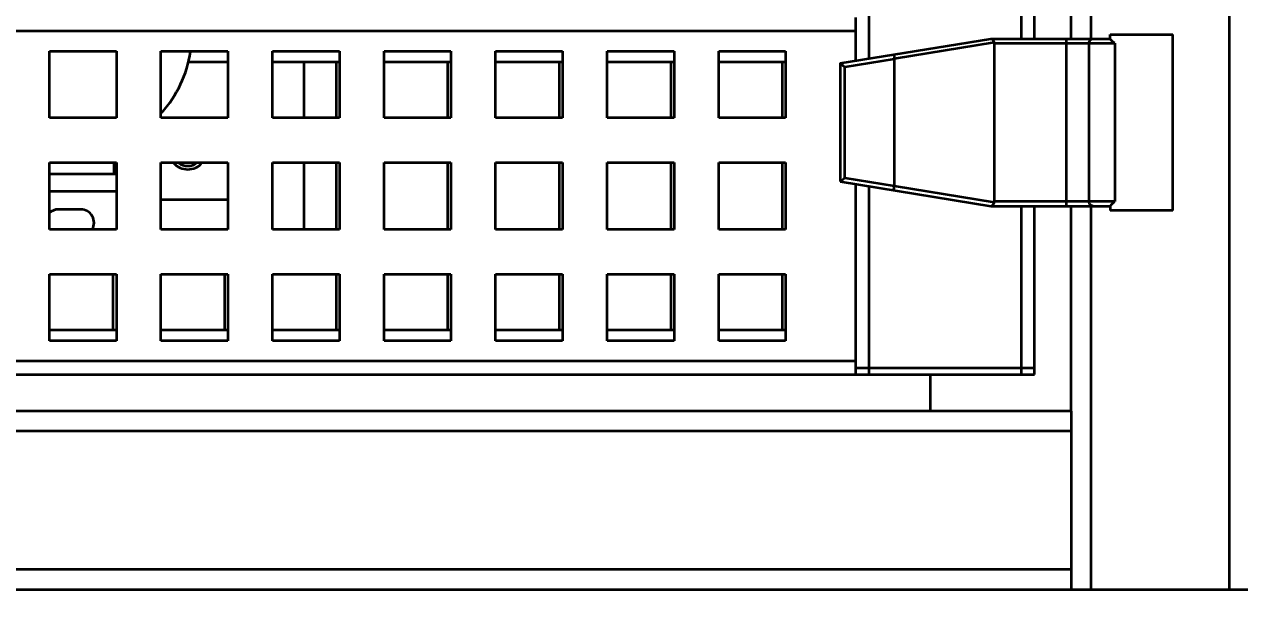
# Model space of a CAD drawing. Header units: millimetres. Extents: x 32496 to 166256, y 3504 to 23939.
# Drawn here: x 147923 to 148468, y 12234 to 12489 of the extents above; entities that cross this region are included whole.
import ezdxf

# ---------------------------------------------------------------- set-up
doc = ezdxf.new("R2010")
doc.units = ezdxf.units.MM
doc.header["$PDSIZE"] = -5
doc.layers.get('0').update_dxf_attribs({"lineweight": 35})
doc.layers.get('Defpoints').update_dxf_attribs({"lineweight": 18})
doc.layers.add('THICK', color=7, linetype='Continuous', lineweight=0)
doc.styles.add('TH_GBDIM', font='仿宋_GB2312.ttf', dxfattribs={"width": 0.8})
doc.dimstyles.new('TH_GBDIM', dxfattribs={"dimscale": 42, "dimtxt": 3, "dimasz": 3, "dimexe": 1.2, "dimexo": 0, "dimgap": 1, "dimtad": 1, "dimdec": 1, "dimdsep": 46, "dimtxsty": 'TH_GBDIM', "dimcen": 2.5, "dimdle": 252, "dimclrd": 4, "dimclre": 4, "dimclrt": 3, "dimadec": 0, "dimazin": 2, "dimtfac": 0.714286, "dimtdec": 1, "dimtmove": 0, "dimatfit": 3, "dimfxl": 1, "dimtolj": 1, "dimarcsym": 0})

# ---------------------------------------------------------------- blocks, each defined once
blk = doc.blocks.new('*D5866')
at = {"layer": 'Defpoints', "color": 0}
for p in [(146504.2, 13263.4), (152827.2, 12081.36), (152827.2, 11822.56)]:
    blk.add_point(p, dxfattribs=at)
at = {"layer": 'THICK', "color": 4, "linetype": 'Continuous', "lineweight": -2}
for p, q in [((146504.2, 13263.4), (146504.2, 11792.56)), ((152827.2, 12081.36), (152827.2, 11792.56)), ((146579.2, 11822.56), (152752.2, 11822.56))]:
    blk.add_line(p, q, dxfattribs=at)
at = {"layer": 'THICK', "color": 4}
for points in [[(146579.2, 11835.06), (146579.2, 11810.06), (146504.2, 11822.56)], [(152752.2, 11810.06), (152752.2, 11835.06), (152827.2, 11822.56)]]:
    blk.add_solid(points, dxfattribs=at)
at = {"layer": 'THICK', "color": 3, "lineweight": -3, "insert": (149665.7, 11885.26), "char_height": 75, "attachment_point": 5, "style": 'TH_GBDIM'}
blk.add_mtext('\\A1;About {\\A1;6323}', dxfattribs=at)
blk = doc.blocks.new('8-1250')
at = {"linetype": 'Continuous'}
for p, q in [((-133.13, -34671.29), (-133.13, -32152.29)), ((-294.63, -34433.17), (-294.63, -33790.41)), ((-226.63, -33799.29), (-226.63, -34424.29)), ((-220.63, -34424.29), (-220.63, -33799.29)), ((-204.13, -34424.29), (-204.13, -33799.29)), ((-195.13, -34424.29), (-195.13, -33799.29)), ((-300.63, -34434.15), (-300.63, -34414.79)), ((-926.63, -34420.79), (-300.63, -34420.79)), ((-186.63, -34422.29), (-158.63, -34422.29)), ((-186.63, -34424.29), (-186.63, -34422.29)), ((-158.63, -34501.29), (-158.63, -34422.29)), ((-307.63, -34435.29), (-240.13, -34424.29)), ((-238.71, -34426.01), (-283.43, -34433.29)), ((-240.13, -34424.29), (-186.63, -34424.29)), ((-238.63, -34426.29), (-184.66, -34426.29)), ((-238.63, -34426.29), (-238.63, -34497.29)), ((-206.45, -34424.29), (-206.45, -34499.29)), ((-196.14, -34497.29), (-196.14, -34426.29)), ((-184.66, -34426.29), (-184.66, -34497.29)), ((-662.13, -34429.79), (-632.13, -34429.79)), ((-662.13, -34459.79), (-662.13, -34429.79)), ((-632.13, -34429.79), (-632.13, -34459.79)), ((-612.13, -34429.79), (-582.13, -34429.79)), ((-612.13, -34459.79), (-612.13, -34429.79)), ((-582.13, -34429.79), (-582.13, -34459.79)), ((-562.13, -34429.79), (-532.13, -34429.79)), ((-562.13, -34459.79), (-562.13, -34429.79)), ((-532.13, -34429.79), (-532.13, -34459.79)), ((-512.13, -34429.79), (-482.13, -34429.79)), ((-512.13, -34459.79), (-512.13, -34429.79)), ((-482.13, -34429.79), (-482.13, -34459.79)), ((-462.13, -34429.79), (-432.13, -34429.79)), ((-462.13, -34459.79), (-462.13, -34429.79)), ((-432.13, -34429.79), (-432.13, -34459.79)), ((-412.13, -34429.79), (-382.13, -34429.79)), ((-412.13, -34459.79), (-412.13, -34429.79)), ((-382.13, -34429.79), (-382.13, -34459.79)), ((-362.13, -34429.79), (-332.13, -34429.79)), ((-362.13, -34459.79), (-362.13, -34429.79)), ((-332.13, -34429.79), (-332.13, -34459.79)), ((-283.43, -34433.37), (-305.63, -34436.99)), ((-283.43, -34433.37), (-283.43, -34490.21)), ((-582.13, -34434.79), (-600.29, -34434.79)), ((-532.13, -34434.79), (-562.13, -34434.79)), ((-548.13, -34434.79), (-548.13, -34459.79)), ((-533.63, -34434.79), (-533.63, -34459.79)), ((-482.13, -34434.79), (-512.13, -34434.79)), ((-483.63, -34434.79), (-483.63, -34459.79)), ((-432.13, -34434.79), (-462.13, -34434.79)), ((-433.63, -34434.79), (-433.63, -34459.79)), ((-382.13, -34434.79), (-412.13, -34434.79)), ((-383.63, -34434.79), (-383.63, -34459.79)), ((-332.13, -34434.79), (-362.13, -34434.79)), ((-333.63, -34434.79), (-333.63, -34459.79)), ((-307.63, -34435.29), (-305.63, -34436.99)), ((-307.63, -34435.29), (-307.63, -34488.29)), ((-305.63, -34486.59), (-305.63, -34436.99)), ((-632.13, -34459.79), (-662.13, -34459.79)), ((-582.13, -34459.79), (-612.13, -34459.79)), ((-532.13, -34459.79), (-562.13, -34459.79)), ((-482.13, -34459.79), (-512.13, -34459.79)), ((-432.13, -34459.79), (-462.13, -34459.79)), ((-382.13, -34459.79), (-412.13, -34459.79)), ((-332.13, -34459.79), (-362.13, -34459.79)), ((-662.13, -34479.79), (-632.13, -34479.79)), ((-662.13, -34509.79), (-662.13, -34479.79)), ((-633.13, -34484.79), (-633.13, -34479.79)), ((-632.13, -34479.79), (-632.13, -34509.79)), ((-612.13, -34479.79), (-582.13, -34479.79)), ((-612.13, -34509.79), (-612.13, -34479.79)), ((-582.13, -34479.79), (-582.13, -34509.79)), ((-562.13, -34479.79), (-532.13, -34479.79)), ((-562.13, -34509.79), (-562.13, -34479.79)), ((-548.13, -34479.79), (-548.13, -34509.79)), ((-533.63, -34479.79), (-533.63, -34509.79)), ((-532.13, -34479.79), (-532.13, -34509.79)), ((-512.13, -34479.79), (-482.13, -34479.79)), ((-512.13, -34509.79), (-512.13, -34479.79)), ((-483.63, -34479.79), (-483.63, -34509.79)), ((-482.13, -34479.79), (-482.13, -34509.79)), ((-462.13, -34479.79), (-432.13, -34479.79)), ((-462.13, -34509.79), (-462.13, -34479.79)), ((-433.63, -34479.79), (-433.63, -34509.79)), ((-432.13, -34479.79), (-432.13, -34509.79)), ((-412.13, -34479.79), (-382.13, -34479.79)), ((-412.13, -34509.79), (-412.13, -34479.79)), ((-383.63, -34479.79), (-383.63, -34509.79)), ((-382.13, -34479.79), (-382.13, -34509.79)), ((-362.13, -34479.79), (-332.13, -34479.79)), ((-362.13, -34509.79), (-362.13, -34479.79)), ((-333.63, -34479.79), (-333.63, -34509.79)), ((-332.13, -34479.79), (-332.13, -34509.79)), ((-662.13, -34484.79), (-632.13, -34484.79)), ((-307.63, -34488.29), (-305.63, -34486.59)), ((-305.63, -34486.59), (-283.43, -34490.21)), ((-632.13, -34492.79), (-662.13, -34492.79)), ((-307.63, -34488.29), (-240.13, -34499.29)), ((-300.63, -34574.79), (-300.63, -34489.43)), ((-294.63, -34571.79), (-294.63, -34490.41)), ((-283.43, -34490.28), (-238.71, -34497.57)), ((-612.13, -34496.29), (-582.13, -34496.29)), ((-184.66, -34497.29), (-238.63, -34497.29)), ((-648.13, -34500.79), (-658.13, -34500.79)), ((-240.13, -34499.29), (-186.63, -34499.29)), ((-226.63, -34499.29), (-226.63, -34571.79)), ((-220.63, -34571.79), (-220.63, -34499.29)), ((-204.13, -34591.29), (-204.13, -34499.29)), ((-195.13, -34671.29), (-195.13, -34499.29)), ((-186.63, -34499.29), (-186.63, -34501.29)), ((-158.63, -34501.29), (-186.63, -34501.29)), ((-632.13, -34509.79), (-662.13, -34509.79)), ((-582.13, -34509.79), (-612.13, -34509.79)), ((-532.13, -34509.79), (-562.13, -34509.79)), ((-482.13, -34509.79), (-512.13, -34509.79)), ((-432.13, -34509.79), (-462.13, -34509.79)), ((-382.13, -34509.79), (-412.13, -34509.79)), ((-332.13, -34509.79), (-362.13, -34509.79)), ((-662.13, -34529.79), (-632.13, -34529.79)), ((-662.13, -34559.79), (-662.13, -34529.79)), ((-633.63, -34529.79), (-633.63, -34554.79)), ((-632.13, -34529.79), (-632.13, -34559.79)), ((-612.13, -34529.79), (-582.13, -34529.79)), ((-612.13, -34559.79), (-612.13, -34529.79)), ((-583.63, -34529.79), (-583.63, -34554.79)), ((-582.13, -34529.79), (-582.13, -34559.79)), ((-562.13, -34529.79), (-532.13, -34529.79)), ((-562.13, -34559.79), (-562.13, -34529.79)), ((-533.63, -34529.79), (-533.63, -34554.79)), ((-532.13, -34529.79), (-532.13, -34559.79)), ((-512.13, -34529.79), (-482.13, -34529.79)), ((-512.13, -34559.79), (-512.13, -34529.79)), ((-483.63, -34529.79), (-483.63, -34554.79)), ((-482.13, -34529.79), (-482.13, -34559.79)), ((-462.13, -34529.79), (-432.13, -34529.79)), ((-462.13, -34559.79), (-462.13, -34529.79)), ((-433.63, -34529.79), (-433.63, -34554.79)), ((-432.13, -34529.79), (-432.13, -34559.79)), ((-412.13, -34529.79), (-382.13, -34529.79)), ((-412.13, -34559.79), (-412.13, -34529.79)), ((-383.63, -34529.79), (-383.63, -34554.79)), ((-382.13, -34529.79), (-382.13, -34559.79)), ((-362.13, -34529.79), (-332.13, -34529.79)), ((-362.13, -34559.79), (-362.13, -34529.79)), ((-333.63, -34529.79), (-333.63, -34554.79)), ((-332.13, -34529.79), (-332.13, -34559.79)), ((-662.13, -34554.79), (-632.13, -34554.79)), ((-612.13, -34554.79), (-582.13, -34554.79)), ((-562.13, -34554.79), (-532.13, -34554.79)), ((-512.13, -34554.79), (-482.13, -34554.79)), ((-462.13, -34554.79), (-432.13, -34554.79)), ((-412.13, -34554.79), (-382.13, -34554.79)), ((-362.13, -34554.79), (-332.13, -34554.79)), ((-632.13, -34559.79), (-662.13, -34559.79)), ((-582.13, -34559.79), (-612.13, -34559.79)), ((-532.13, -34559.79), (-562.13, -34559.79)), ((-482.13, -34559.79), (-512.13, -34559.79)), ((-432.13, -34559.79), (-462.13, -34559.79)), ((-382.13, -34559.79), (-412.13, -34559.79)), ((-332.13, -34559.79), (-362.13, -34559.79)), ((-300.63, -34568.79), (-921.63, -34568.79)), ((-926.63, -34574.79), (-300.63, -34574.79)), ((-300.63, -34571.79), (-220.63, -34571.79)), ((-300.63, -34571.79), (-220.63, -34571.79)), ((-300.63, -34574.79), (-220.63, -34574.79)), ((-294.63, -34574.79), (-294.63, -34571.79)), ((-267.43, -34574.79), (-267.43, -34591.29)), ((-226.63, -34571.79), (-226.63, -34574.79)), ((-220.63, -34574.79), (-220.63, -34571.79)), ((-204.13, -34591.29), (-928.43, -34591.29)), ((-204.13, -34591.29), (-204.13, -34671.29)), ((-204.13, -34600.29), (-931.02, -34600.29)), ((-204.13, -34662.29), (-1126.63, -34662.29)), ((-121.13, -34671.29), (-1209.63, -34671.29))]:
    blk.add_line(p, q, dxfattribs=at)
for centre, radius, start, end in [((-653.13, -34421.29), 55, 318.8314, 350.8675), ((-600.09, -34474.32), 8.5, 221.6419, 318.3389), ((-600.09, -34474.32), 7, 233.1212, 306.7742), ((-658.13, -34506.79), 6, 90, 133.6047), ((-648.13, -34506.79), 6, 329.897, 90)]:
    blk.add_arc(centre, radius, start, end, dxfattribs=at)
for centre, major_axis, ratio, start_param, end_param in [((-246.77, -34426.29), (8.15, 0), 0.245536, 0, 0.141711), ((-291.57, -34434.7), (8.14, 1.41), 0.241938, -0.041927, -0.003565), ((-291.57, -34488.88), (8.14, -1.41), 0.241938, 0.003565, 0.041927), ((-246.77, -34497.29), (8.15, 0), 0.245536, -0.141711, 0)]:
    blk.add_ellipse(centre, major_axis=major_axis, ratio=ratio, start_param=start_param, end_param=end_param, dxfattribs=at)
for points, knots in [([(-239.98, -34424.29), (-239.91, -34424.29), (-239.77, -34424.3), (-239.58, -34424.4), (-239.44, -34424.56), (-239.25, -34424.88), (-239.03, -34425.38), (-238.83, -34425.79), (-238.71, -34426.01)], [0, 0, 0, 0, 0.095491, 0.181572, 0.27513, 0.386659, 0.667027, 1, 1, 1, 1]), ([(-196.14, -34426.29), (-196.14, -34426.03), (-196.05, -34425.52), (-195.68, -34424.86), (-195.11, -34424.4), (-194.65, -34424.29), (-194.42, -34424.29)], [0, 0, 0, 0, 0.267215, 0.524636, 0.767656, 1, 1, 1, 1]), ([(-184.66, -34426.29), (-184.81, -34426.18), (-185.09, -34425.96), (-185.48, -34425.62), (-185.82, -34425.3), (-186.1, -34425.01), (-186.29, -34424.78), (-186.42, -34424.61), (-186.49, -34424.51), (-186.55, -34424.43), (-186.59, -34424.37), (-186.61, -34424.33), (-186.62, -34424.31), (-186.62, -34424.3), (-186.63, -34424.29), (-186.63, -34424.29)], [0, 0, 0, 0, 0.198275, 0.380694, 0.545565, 0.690776, 0.813479, 0.865244, 0.909841, 0.946555, 0.974535, 0.984937, 0.992762, 0.997839, 1, 1, 1, 1]), ([(-283.51, -34431.36), (-283.53, -34431.36), (-283.55, -34431.4), (-283.56, -34431.45), (-283.58, -34431.55), (-283.59, -34431.71), (-283.58, -34432.06), (-283.53, -34432.6), (-283.47, -34433.05), (-283.43, -34433.29)], [0, 0, 0, 0, 0.029584, 0.055175, 0.088913, 0.180604, 0.302705, 0.62104, 1, 1, 1, 1]), ([(-283.51, -34492.22), (-283.53, -34492.22), (-283.55, -34492.18), (-283.56, -34492.12), (-283.58, -34492.03), (-283.59, -34491.86), (-283.58, -34491.52), (-283.53, -34490.98), (-283.47, -34490.53), (-283.43, -34490.28)], [0, 0, 0, 0, 0.029584, 0.055174, 0.088913, 0.180604, 0.302705, 0.62104, 1, 1, 1, 1]), ([(-238.71, -34497.57), (-238.83, -34497.79), (-239.03, -34498.2), (-239.25, -34498.7), (-239.44, -34499.01), (-239.58, -34499.18), (-239.77, -34499.28), (-239.91, -34499.29), (-239.98, -34499.29)], [0, 0, 0, 0, 0.332942, 0.613322, 0.724857, 0.81841, 0.904497, 1, 1, 1, 1]), ([(-194.42, -34499.29), (-194.65, -34499.29), (-195.11, -34499.18), (-195.68, -34498.72), (-196.05, -34498.06), (-196.14, -34497.55), (-196.14, -34497.29)], [0, 0, 0, 0, 0.232344, 0.475364, 0.732785, 1, 1, 1, 1]), ([(-186.63, -34499.29), (-186.63, -34499.29), (-186.62, -34499.28), (-186.62, -34499.27), (-186.61, -34499.25), (-186.59, -34499.21), (-186.55, -34499.15), (-186.49, -34499.07), (-186.42, -34498.97), (-186.29, -34498.8), (-186.1, -34498.57), (-185.82, -34498.28), (-185.48, -34497.96), (-185.09, -34497.62), (-184.81, -34497.4), (-184.66, -34497.29)], [0, 0, 0, 0, 0.002161, 0.007238, 0.015063, 0.025465, 0.053445, 0.090159, 0.134756, 0.186521, 0.309224, 0.454435, 0.619306, 0.801725, 1, 1, 1, 1])]:
    blk.add_open_spline(points, degree=3, knots=knots, dxfattribs=at)

msp = doc.modelspace()

# ---------------------------------------------------------------- block references
at = {"color": 6}
msp.add_blockref('8-1250', (148596.331, 46906.597), dxfattribs=at)

# ---------------------------------------------------------------- dimensions: what is measured, and where the dimension line sits
at = {"layer": 'THICK', "lineweight": -3}
dim = msp.add_linear_dim(base=(152827.204, 11822.556), p1=(146504.204, 13263.4), p2=(152827.204, 12081.363), text='About {\\A1;<>}', dimstyle='TH_GBDIM', override={"dimscale": 25, "dimtxsty": 'TH_GBDIM', "dimarcsym": 2}, dxfattribs=at)
dim.commit()
dim.dimension.update_dxf_attribs({"geometry": '*D5866', "text_midpoint": (149665.704, 11885.258)})

doc.saveas('drawing.dxf')
